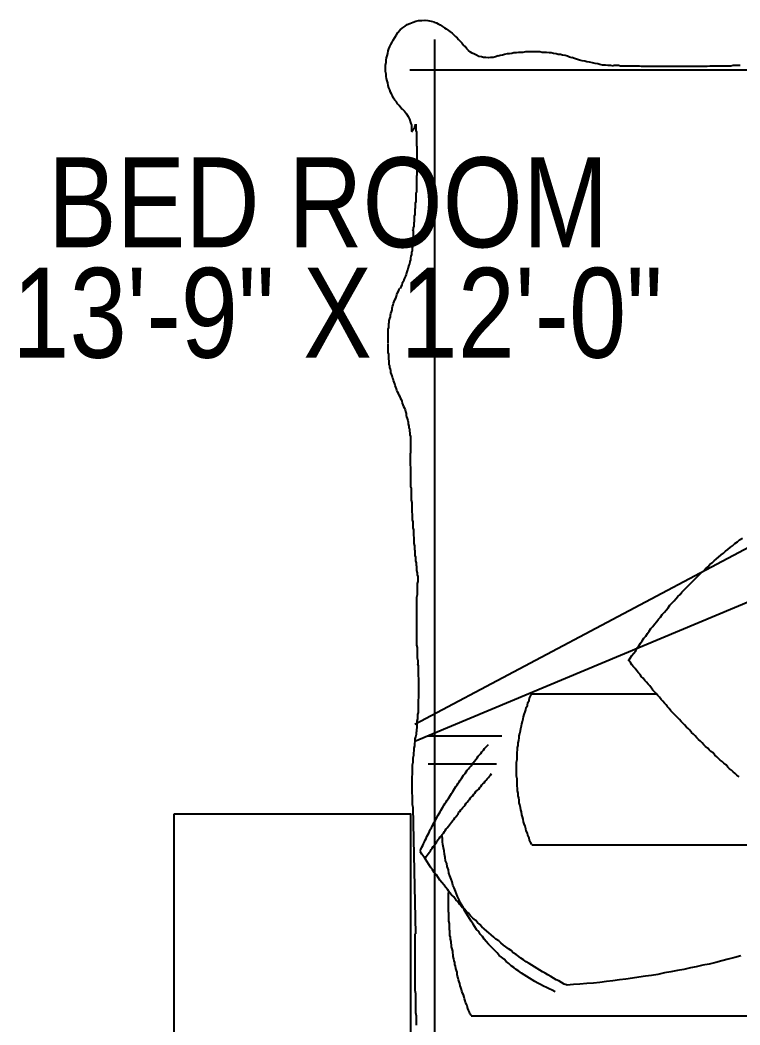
# Model space of a CAD drawing. Extents: x -454308 to 890911, y -14103 to 1343694.
# Drawn here: x 197937.9 to 197992.5, y 661755.1 to 661831.4 of the extents above; entities that cross this region are included whole.
import ezdxf

# ---------------------------------------------------------------- set-up
doc = ezdxf.new("R2010")
doc.units = 0
doc.header["$MEASUREMENT"] = 0
doc.layers.add('FURN', color=250, linetype='Continuous')
doc.layers.add('Text', color=55, linetype='Continuous', lineweight=25)
doc.styles.get("Standard").update_dxf_attribs({"font": 'stylu.ttf', "height": 7})

# ---------------------------------------------------------------- blocks, each defined once
blk = doc.blocks.new('BD')
at = {"layer": 'FURN'}
for points in [[(166042.034, 672824.709), (166059.993, 672824.709), (166059.993, 672806.709), (166042.034, 672806.709), (166042.034, 672824.709)], [(165988.527, 672807.367), (165988.404, 672807.49), (165988.239, 672807.614), (165988.116, 672807.737), (165987.952, 672807.819), (165987.829, 672807.942), (165987.664, 672808.024), (165987.5, 672808.107), (165987.335, 672808.189), (165987.212, 672808.271), (165987.048, 672808.312), (165986.883, 672808.394), (165986.719, 672808.435), (165986.513, 672808.477), (165986.349, 672808.518), (165986.185, 672808.559), (165986.02, 672808.6), (165985.856, 672808.6), (165985.65, 672808.641), (165985.486, 672808.641), (165985.322, 672808.641), (165985.157, 672808.641), (165984.952, 672808.6), (165984.787, 672808.6), (165984.623, 672808.559), (165984.459, 672808.518), (165984.294, 672808.477), (165984.089, 672808.435), (165983.924, 672808.394), (165983.76, 672808.312), (165983.596, 672808.23), (165983.431, 672808.148), (165983.267, 672808.066)], [(165983.267, 672808.066), (165983.061, 672807.942), (165982.856, 672807.819), (165982.692, 672807.696), (165982.486, 672807.531), (165982.363, 672807.367), (165982.198, 672807.161), (165982.075, 672806.997), (165981.993, 672806.792), (165981.911, 672806.545), (165981.829, 672806.34), (165981.787, 672806.134), (165981.787, 672805.887), (165981.746, 672805.641), (165981.787, 672805.435), (165981.829, 672805.189), (165981.87, 672804.942)], [(166006.281, 672808.435), (166006.157, 672808.435), (166006.034, 672808.435), (166005.87, 672808.435), (166005.746, 672808.435), (166005.623, 672808.435), (166005.5, 672808.435), (166005.335, 672808.435), (166005.212, 672808.435), (166005.089, 672808.394), (166004.924, 672808.394), (166004.801, 672808.394), (166004.678, 672808.353), (166004.555, 672808.353), (166004.39, 672808.312), (166004.267, 672808.271), (166004.144, 672808.271), (166004.02, 672808.23), (166003.897, 672808.189), (166003.733, 672808.148), (166003.609, 672808.148), (166003.486, 672808.107), (166003.363, 672808.066), (166003.239, 672808.024), (166003.116, 672807.983), (166002.993, 672807.942), (166002.87, 672807.86), (166002.705, 672807.819), (166002.582, 672807.778), (166002.459, 672807.737), (166002.335, 672807.655), (166002.212, 672807.614), (166002.089, 672807.572)], [(166010.349, 672807.531), (166010.226, 672807.614), (166010.102, 672807.655), (166009.979, 672807.737), (166009.856, 672807.778), (166009.733, 672807.819), (166009.609, 672807.86), (166009.486, 672807.901), (166009.363, 672807.942), (166009.239, 672807.983), (166009.116, 672808.024), (166008.993, 672808.066), (166008.87, 672808.107), (166008.746, 672808.148), (166008.623, 672808.189), (166008.5, 672808.23), (166008.376, 672808.23), (166008.253, 672808.271), (166008.13, 672808.312), (166008.007, 672808.312), (166007.883, 672808.353), (166007.76, 672808.353), (166007.637, 672808.353), (166007.472, 672808.394), (166007.349, 672808.394), (166007.226, 672808.394), (166007.102, 672808.394), (166006.979, 672808.435), (166006.856, 672808.435), (166006.692, 672808.435), (166006.568, 672808.435), (166006.445, 672808.435), (166006.322, 672808.435)], [(165988.486, 672807.367), (165988.65, 672807.203), (165988.856, 672807.038), (165989.061, 672806.915), (165989.267, 672806.833), (165989.513, 672806.751), (165989.719, 672806.668), (165989.965, 672806.668), (165990.212, 672806.668)], [(165997.65, 672806.586), (165997.774, 672806.545), (165997.938, 672806.545), (165998.102, 672806.545), (165998.226, 672806.545), (165998.39, 672806.545), (165998.513, 672806.586), (165998.678, 672806.586), (165998.801, 672806.586), (165998.965, 672806.586), (165999.089, 672806.627), (165999.253, 672806.627), (165999.376, 672806.668), (165999.541, 672806.668), (165999.664, 672806.709), (165999.829, 672806.751), (165999.952, 672806.751), (166000.075, 672806.792), (166000.239, 672806.833), (166000.363, 672806.874), (166000.527, 672806.915), (166000.65, 672806.956), (166000.774, 672806.997), (166000.938, 672807.038), (166001.061, 672807.079), (166001.185, 672807.12), (166001.349, 672807.203), (166001.472, 672807.244), (166001.596, 672807.285), (166001.719, 672807.367), (166001.883, 672807.408), (166002.007, 672807.49), (166002.13, 672807.531)], [(166010.308, 672807.572), (166010.431, 672807.531), (166010.555, 672807.449), (166010.678, 672807.408), (166010.842, 672807.367), (166010.965, 672807.326), (166011.089, 672807.285), (166011.212, 672807.203), (166011.335, 672807.161), (166011.459, 672807.12), (166011.623, 672807.079), (166011.746, 672807.079), (166011.87, 672807.038), (166011.993, 672806.997), (166012.157, 672806.956), (166012.281, 672806.915), (166012.404, 672806.915), (166012.568, 672806.874), (166012.692, 672806.874), (166012.815, 672806.833), (166012.938, 672806.833), (166013.102, 672806.792), (166013.226, 672806.792), (166013.349, 672806.751), (166013.513, 672806.751), (166013.637, 672806.751), (166013.801, 672806.751), (166013.924, 672806.751), (166014.048, 672806.751), (166014.212, 672806.751), (166014.335, 672806.751), (166014.459, 672806.751), (166014.623, 672806.751)], [(165985.527, 672806.792), (165985.527, 672782.216), (165985.527, 672731.627)], [(165989.637, 672806.381), (165989.801, 672806.422), (165989.965, 672806.463), (165990.089, 672806.545), (165990.253, 672806.668)], [(165989.637, 672806.34), (165989.76, 672806.34), (165989.883, 672806.34), (165990.007, 672806.34), (165990.13, 672806.34), (165990.253, 672806.298), (165990.376, 672806.298), (165990.5, 672806.298), (165990.623, 672806.298), (165990.746, 672806.298), (165990.87, 672806.298), (165990.993, 672806.298), (165991.116, 672806.298), (165991.239, 672806.298), (165991.363, 672806.257), (165991.486, 672806.257), (165991.609, 672806.257), (165991.733, 672806.257), (165991.897, 672806.257), (165992.02, 672806.257), (165992.144, 672806.257), (165992.267, 672806.257), (165992.39, 672806.257), (165992.513, 672806.257), (165992.637, 672806.257), (165992.76, 672806.257), (165992.883, 672806.257), (165993.007, 672806.257), (165993.13, 672806.257), (165993.253, 672806.257), (165993.376, 672806.257), (165993.5, 672806.257), (165993.623, 672806.298), (165993.746, 672806.298), (165993.87, 672806.298), (165993.993, 672806.298), (165994.116, 672806.298), (165994.281, 672806.298), (165994.404, 672806.298), (165994.527, 672806.298), (165994.65, 672806.298), (165994.774, 672806.298), (165994.897, 672806.34), (165995.02, 672806.34), (165995.144, 672806.34), (165995.267, 672806.34), (165995.39, 672806.34), (165995.513, 672806.34), (165995.637, 672806.381), (165995.76, 672806.381), (165995.883, 672806.381), (165996.007, 672806.381), (165996.13, 672806.422), (165996.253, 672806.422), (165996.376, 672806.422), (165996.5, 672806.422), (165996.623, 672806.463), (165996.746, 672806.463), (165996.911, 672806.463), (165997.034, 672806.463), (165997.157, 672806.504), (165997.281, 672806.504), (165997.404, 672806.504), (165997.527, 672806.545), (165997.65, 672806.545)], [(166035.212, 672806.422), (166001.596, 672743.052)], [(166036.486, 672806.422), (166009.527, 672741.983)], [(166024.157, 672806.175), (166023.993, 672806.175), (166023.87, 672806.216), (166023.705, 672806.216), (166023.541, 672806.257), (166023.418, 672806.257), (166023.253, 672806.257), (166023.13, 672806.298), (166022.965, 672806.298), (166022.801, 672806.34), (166022.678, 672806.34), (166022.513, 672806.34), (166022.39, 672806.381), (166022.226, 672806.381), (166022.061, 672806.381), (166021.938, 672806.422), (166021.774, 672806.422), (166021.65, 672806.422), (166021.486, 672806.463), (166021.322, 672806.463), (166021.198, 672806.463), (166021.034, 672806.463), (166020.87, 672806.504), (166020.746, 672806.504), (166020.582, 672806.504), (166020.459, 672806.504), (166020.294, 672806.545), (166020.13, 672806.545), (166020.007, 672806.545), (166019.842, 672806.545), (166019.678, 672806.586), (166019.555, 672806.586), (166019.39, 672806.586), (166019.267, 672806.586), (166019.102, 672806.627), (166018.938, 672806.627), (166018.815, 672806.627), (166018.65, 672806.627), (166018.486, 672806.627), (166018.363, 672806.627), (166018.198, 672806.668), (166018.075, 672806.668), (166017.911, 672806.668), (166017.746, 672806.668), (166017.623, 672806.668), (166017.459, 672806.668), (166017.294, 672806.668), (166017.171, 672806.709), (166017.007, 672806.709), (166016.883, 672806.709), (166016.719, 672806.709), (166016.555, 672806.709), (166016.431, 672806.709), (166016.267, 672806.709), (166016.102, 672806.709), (166015.979, 672806.709), (166015.815, 672806.709), (166015.692, 672806.709), (166015.527, 672806.751), (166015.363, 672806.751), (166015.239, 672806.751), (166015.075, 672806.751), (166014.911, 672806.751), (166014.787, 672806.751), (166014.623, 672806.751)], [(166030.609, 672806.175), (166030.404, 672806.175), (166030.198, 672806.216), (166029.993, 672806.216), (166029.787, 672806.216), (166029.582, 672806.216), (166029.376, 672806.216), (166029.212, 672806.257), (166029.007, 672806.257), (166028.801, 672806.257), (166028.596, 672806.257), (166028.39, 672806.257), (166028.185, 672806.257), (166027.979, 672806.257), (166027.774, 672806.257), (166027.568, 672806.257), (166027.363, 672806.257), (166027.157, 672806.257), (166026.952, 672806.257), (166026.787, 672806.257), (166026.582, 672806.257), (166026.376, 672806.257), (166026.171, 672806.257), (166025.965, 672806.257), (166025.76, 672806.257), (166025.555, 672806.257), (166025.349, 672806.216), (166025.144, 672806.216), (166024.938, 672806.216), (166024.733, 672806.216), (166024.527, 672806.216), (166024.363, 672806.175), (166024.157, 672806.175)], [(166030.609, 672806.216), (166030.774, 672806.175), (166030.938, 672806.175), (166031.102, 672806.175), (166031.267, 672806.175), (166031.39, 672806.175), (166031.555, 672806.175), (166031.719, 672806.134), (166031.883, 672806.134), (166032.048, 672806.134), (166032.212, 672806.134), (166032.376, 672806.134), (166032.541, 672806.134), (166032.705, 672806.134), (166032.87, 672806.134), (166033.034, 672806.134), (166033.198, 672806.134), (166033.363, 672806.175), (166033.527, 672806.175), (166033.692, 672806.175), (166033.856, 672806.175), (166034.02, 672806.175), (166034.185, 672806.175), (166034.308, 672806.175), (166034.472, 672806.216), (166034.637, 672806.216), (166034.801, 672806.216), (166034.965, 672806.257), (166035.13, 672806.257), (166035.294, 672806.257), (166035.459, 672806.257), (166035.623, 672806.298), (166035.787, 672806.298)], [(166041.541, 672806.545), (166041.335, 672806.586), (166041.171, 672806.586), (166040.965, 672806.586), (166040.801, 672806.586), (166040.637, 672806.586), (166040.431, 672806.627), (166040.267, 672806.627), (166040.102, 672806.627), (166039.897, 672806.627), (166039.733, 672806.627), (166039.527, 672806.627), (166039.363, 672806.627), (166039.198, 672806.627), (166038.993, 672806.586), (166038.829, 672806.586), (166038.664, 672806.586), (166038.459, 672806.586), (166038.294, 672806.586), (166038.089, 672806.545), (166037.924, 672806.545), (166037.76, 672806.545), (166037.555, 672806.504), (166037.39, 672806.504), (166037.226, 672806.463), (166037.02, 672806.463), (166036.856, 672806.422), (166036.692, 672806.422), (166036.486, 672806.381), (166036.322, 672806.381), (166036.157, 672806.34), (166035.952, 672806.298), (166035.787, 672806.298)], [(166051.116, 672806.34), (166041.541, 672806.545)], [(166058.061, 672806.298), (166057.815, 672806.298), (166057.568, 672806.298), (166057.363, 672806.298), (166057.116, 672806.34), (166056.87, 672806.34), (166056.623, 672806.34), (166056.376, 672806.34), (166056.171, 672806.34), (166055.924, 672806.34), (166055.678, 672806.34), (166055.431, 672806.381), (166055.185, 672806.381), (166054.938, 672806.381), (166054.733, 672806.381), (166054.486, 672806.381), (166054.239, 672806.381), (166053.993, 672806.381), (166053.746, 672806.381), (166053.5, 672806.381), (166053.294, 672806.381), (166053.048, 672806.381), (166052.801, 672806.381), (166052.555, 672806.381), (166052.308, 672806.381), (166052.061, 672806.381), (166051.856, 672806.381), (166051.609, 672806.381), (166051.363, 672806.381), (166051.116, 672806.381)], [(166044.829, 672806.011), (166044.705, 672805.97), (166044.541, 672805.887), (166044.418, 672805.805), (166044.294, 672805.764), (166044.13, 672805.682), (166044.007, 672805.641), (166043.883, 672805.559), (166043.719, 672805.518), (166043.596, 672805.435), (166043.472, 672805.353), (166043.349, 672805.312), (166043.185, 672805.23), (166043.061, 672805.148), (166042.938, 672805.107), (166042.815, 672805.024), (166042.65, 672804.942), (166042.527, 672804.86), (166042.404, 672804.819), (166042.281, 672804.737), (166042.116, 672804.655), (166041.993, 672804.572), (166041.87, 672804.49), (166041.746, 672804.449), (166041.623, 672804.367), (166041.5, 672804.285), (166041.335, 672804.203), (166041.212, 672804.12), (166041.089, 672804.038), (166040.965, 672803.956), (166040.842, 672803.874), (166040.719, 672803.792), (166040.596, 672803.709), (166040.472, 672803.627), (166040.308, 672803.545), (166040.185, 672803.463), (166040.061, 672803.381), (166039.938, 672803.298), (166039.815, 672803.216), (166039.692, 672803.134), (166039.568, 672803.052), (166039.445, 672802.97), (166039.322, 672802.887), (166039.198, 672802.805), (166039.075, 672802.723), (166038.952, 672802.6), (166038.829, 672802.518), (166038.705, 672802.435), (166038.582, 672802.353), (166038.5, 672802.271), (166038.376, 672802.148), (166038.253, 672802.066), (166038.13, 672801.983), (166038.007, 672801.901), (166037.883, 672801.778), (166037.76, 672801.696), (166037.637, 672801.614), (166037.513, 672801.49), (166037.431, 672801.408), (166037.308, 672801.326), (166037.185, 672801.203), (166037.061, 672801.12), (166036.938, 672801.038), (166036.856, 672800.915), (166036.733, 672800.833)], [(166045.445, 672805.682), (166045.363, 672805.6), (166045.239, 672805.559), (166045.157, 672805.477), (166045.034, 672805.394), (166044.911, 672805.312), (166044.829, 672805.23), (166044.705, 672805.189), (166044.623, 672805.107), (166044.5, 672805.024), (166044.418, 672804.942), (166044.294, 672804.86), (166044.212, 672804.778), (166044.089, 672804.737), (166043.965, 672804.655), (166043.883, 672804.572), (166043.76, 672804.49), (166043.678, 672804.408), (166043.555, 672804.326), (166043.472, 672804.244), (166043.349, 672804.161), (166043.267, 672804.12), (166043.144, 672804.038), (166043.061, 672803.956), (166042.938, 672803.874), (166042.856, 672803.792), (166042.733, 672803.709), (166042.65, 672803.627), (166042.527, 672803.545), (166042.445, 672803.463), (166042.322, 672803.381), (166042.239, 672803.298), (166042.116, 672803.216), (166042.034, 672803.134), (166041.911, 672803.093), (166041.829, 672803.011), (166041.705, 672802.929), (166041.623, 672802.846), (166041.541, 672802.764), (166041.418, 672802.682), (166041.335, 672802.6), (166041.212, 672802.518), (166041.13, 672802.435), (166041.007, 672802.353), (166040.924, 672802.271), (166040.801, 672802.189), (166040.719, 672802.107), (166040.637, 672802.024), (166040.513, 672801.942), (166040.431, 672801.86), (166040.308, 672801.778), (166040.226, 672801.696), (166040.144, 672801.572), (166040.02, 672801.49), (166039.938, 672801.408), (166039.815, 672801.326), (166039.733, 672801.244), (166039.65, 672801.161), (166039.527, 672801.079), (166039.445, 672800.997), (166039.363, 672800.915), (166039.239, 672800.833), (166039.157, 672800.751), (166039.075, 672800.668), (166038.952, 672800.586)], [(166055.02, 672794.833), (166054.938, 672795.079), (166054.815, 672795.285), (166054.692, 672795.49), (166054.609, 672795.696), (166054.486, 672795.901), (166054.363, 672796.107), (166054.239, 672796.312), (166054.116, 672796.518), (166053.993, 672796.723), (166053.87, 672796.929), (166053.746, 672797.134), (166053.623, 672797.34), (166053.5, 672797.545), (166053.376, 672797.751), (166053.253, 672797.956), (166053.089, 672798.161), (166052.965, 672798.367), (166052.842, 672798.531), (166052.678, 672798.737), (166052.555, 672798.942), (166052.39, 672799.107), (166052.267, 672799.312), (166052.102, 672799.518), (166051.979, 672799.682), (166051.815, 672799.887), (166051.65, 672800.052), (166051.527, 672800.257), (166051.363, 672800.422), (166051.198, 672800.627), (166051.034, 672800.792), (166050.911, 672800.956), (166050.746, 672801.161), (166050.582, 672801.326), (166050.418, 672801.49), (166050.253, 672801.655), (166050.089, 672801.819), (166049.924, 672802.024), (166049.76, 672802.189), (166049.555, 672802.353), (166049.39, 672802.518), (166049.226, 672802.682), (166049.061, 672802.846), (166048.897, 672803.011), (166048.692, 672803.134), (166048.527, 672803.298), (166048.322, 672803.463), (166048.157, 672803.627), (166047.993, 672803.792), (166047.787, 672803.915), (166047.582, 672804.079), (166047.418, 672804.203), (166047.212, 672804.367), (166047.048, 672804.531), (166046.842, 672804.655), (166046.637, 672804.778), (166046.472, 672804.942), (166046.267, 672805.066), (166046.061, 672805.23), (166045.856, 672805.353), (166045.65, 672805.477), (166045.445, 672805.6), (166045.281, 672805.723), (166045.075, 672805.887), (166044.87, 672806.011)], [(165981.911, 672804.942), (165981.952, 672804.778), (165982.034, 672804.655), (165982.116, 672804.49), (165982.239, 672804.326), (165982.322, 672804.161), (165982.404, 672804.038), (165982.527, 672803.874), (165982.609, 672803.751), (165982.733, 672803.586), (165982.856, 672803.463), (165982.979, 672803.34), (165983.102, 672803.216), (165983.226, 672803.093), (165983.349, 672802.97), (165983.472, 672802.846), (165983.637, 672802.723)], [(166059.294, 672804.901), (165983.226, 672804.901)], [(166036.075, 672805.394), (166036.075, 672799.805)], [(166038.212, 672805.394), (166038.212, 672800.216)], [(166055.513, 672795.778), (166055.39, 672795.983), (166055.308, 672796.23), (166055.185, 672796.435), (166055.102, 672796.641), (166054.979, 672796.887), (166054.856, 672797.093), (166054.733, 672797.298), (166054.609, 672797.504), (166054.486, 672797.709), (166054.363, 672797.915), (166054.239, 672798.12), (166054.116, 672798.326), (166053.952, 672798.531), (166053.829, 672798.737), (166053.664, 672798.901), (166053.541, 672799.107), (166053.376, 672799.271), (166053.212, 672799.477), (166053.048, 672799.641), (166052.883, 672799.846), (166052.76, 672800.011), (166052.555, 672800.175), (166052.39, 672800.34), (166052.226, 672800.504), (166052.061, 672800.668), (166051.897, 672800.833), (166051.692, 672800.997), (166051.527, 672801.161), (166051.322, 672801.285), (166051.157, 672801.449), (166050.952, 672801.572), (166050.787, 672801.737), (166050.582, 672801.86), (166050.376, 672801.983), (166050.171, 672802.148), (166049.965, 672802.271), (166049.76, 672802.394), (166049.555, 672802.518), (166049.349, 672802.641), (166049.144, 672802.723), (166048.938, 672802.846), (166048.733, 672802.97), (166048.527, 672803.052), (166048.281, 672803.175), (166048.075, 672803.257), (166047.87, 672803.34), (166047.623, 672803.422), (166047.418, 672803.545), (166047.171, 672803.586), (166046.965, 672803.668), (166046.719, 672803.751), (166046.513, 672803.833), (166046.267, 672803.874), (166046.02, 672803.956), (166045.774, 672803.997), (166045.568, 672804.079), (166045.322, 672804.12), (166045.075, 672804.161), (166044.829, 672804.203), (166044.582, 672804.244), (166044.335, 672804.285), (166044.13, 672804.326), (166043.883, 672804.326), (166043.637, 672804.367)], [(166057.322, 672802.148), (166057.198, 672802.23), (166057.075, 672802.271), (166056.911, 672802.353), (166056.787, 672802.394), (166056.623, 672802.435), (166056.5, 672802.477), (166056.335, 672802.559), (166056.212, 672802.6), (166056.048, 672802.641), (166055.924, 672802.682), (166055.76, 672802.723), (166055.637, 672802.805), (166055.472, 672802.846), (166055.349, 672802.887), (166055.185, 672802.929), (166055.061, 672802.97), (166054.897, 672803.011), (166054.774, 672803.052), (166054.609, 672803.093), (166054.486, 672803.134), (166054.322, 672803.175), (166054.198, 672803.216), (166054.034, 672803.216), (166053.911, 672803.257), (166053.746, 672803.298), (166053.582, 672803.34), (166053.459, 672803.381), (166053.294, 672803.381), (166053.171, 672803.422), (166053.007, 672803.463), (166052.842, 672803.504), (166052.719, 672803.504), (166052.555, 672803.545), (166052.431, 672803.545), (166052.267, 672803.586), (166052.102, 672803.627), (166051.979, 672803.627), (166051.815, 672803.668), (166051.692, 672803.668), (166051.527, 672803.709), (166051.363, 672803.709), (166051.239, 672803.751), (166051.075, 672803.751), (166050.911, 672803.751), (166050.787, 672803.792), (166050.623, 672803.792), (166050.459, 672803.792), (166050.335, 672803.792), (166050.171, 672803.833), (166050.007, 672803.833), (166049.883, 672803.833), (166049.719, 672803.833), (166049.555, 672803.833), (166049.431, 672803.874), (166049.267, 672803.874), (166049.102, 672803.874), (166048.979, 672803.874), (166048.815, 672803.874), (166048.65, 672803.874), (166048.527, 672803.874), (166048.363, 672803.874), (166048.198, 672803.874), (166048.075, 672803.874), (166047.911, 672803.833)], [(165984.459, 672800.093), (165984.541, 672800.298), (165984.582, 672800.463), (165984.582, 672800.668), (165984.623, 672800.833), (165984.582, 672801.038), (165984.582, 672801.203), (165984.541, 672801.367), (165984.5, 672801.572), (165984.418, 672801.737), (165984.335, 672801.901), (165984.253, 672802.066), (165984.171, 672802.189), (165984.048, 672802.353), (165983.924, 672802.477), (165983.76, 672802.6), (165983.637, 672802.723)], [(166057.363, 672734.915), (166057.363, 672802.148)], [(165984.459, 672800.093), (165984.418, 672799.929), (165984.376, 672799.764), (165984.335, 672799.6), (165984.294, 672799.394), (165984.294, 672799.23), (165984.253, 672799.066), (165984.212, 672798.901), (165984.212, 672798.696), (165984.171, 672798.531), (165984.171, 672798.367), (165984.171, 672798.203), (165984.13, 672797.997), (165984.13, 672797.833), (165984.13, 672797.668), (165984.13, 672797.463), (165984.13, 672797.298), (165984.13, 672797.134), (165984.13, 672796.929), (165984.171, 672796.764), (165984.171, 672796.6), (165984.171, 672796.435), (165984.212, 672796.23), (165984.212, 672796.066), (165984.253, 672795.901), (165984.294, 672795.696), (165984.335, 672795.531), (165984.335, 672795.367), (165984.376, 672795.203), (165984.418, 672794.997), (165984.459, 672794.833), (165984.541, 672794.668), (165984.582, 672794.504)], [(166044.335, 672797.545), (166044.171, 672797.627), (166044.007, 672797.709), (166043.842, 672797.751), (166043.637, 672797.833), (166043.472, 672797.874), (166043.308, 672797.956), (166043.144, 672797.997), (166042.938, 672798.038), (166042.774, 672798.12), (166042.609, 672798.161), (166042.404, 672798.203), (166042.239, 672798.244), (166042.075, 672798.285), (166041.87, 672798.326), (166041.705, 672798.367), (166041.541, 672798.408), (166041.335, 672798.449), (166041.171, 672798.49), (166040.965, 672798.49), (166040.801, 672798.531), (166040.637, 672798.572), (166040.431, 672798.572), (166040.267, 672798.614), (166040.061, 672798.614), (166039.897, 672798.655), (166039.733, 672798.655), (166039.527, 672798.655), (166039.363, 672798.655), (166039.157, 672798.696), (166038.993, 672798.696), (166038.787, 672798.696), (166038.623, 672798.696), (166038.418, 672798.696), (166038.253, 672798.696), (166038.089, 672798.696), (166037.883, 672798.655), (166037.719, 672798.655), (166037.513, 672798.655), (166037.349, 672798.655), (166037.144, 672798.614), (166036.979, 672798.614), (166036.815, 672798.572), (166036.609, 672798.572), (166036.445, 672798.531), (166036.239, 672798.49), (166036.075, 672798.49), (166035.911, 672798.449), (166035.705, 672798.408), (166035.541, 672798.367), (166035.335, 672798.326), (166035.171, 672798.285), (166035.007, 672798.244), (166034.801, 672798.203), (166034.637, 672798.161), (166034.472, 672798.12), (166034.267, 672798.038), (166034.102, 672797.997), (166033.938, 672797.956), (166033.774, 672797.874), (166033.568, 672797.833), (166033.404, 672797.751), (166033.239, 672797.709), (166033.075, 672797.627), (166032.87, 672797.545)], [(166032.911, 672797.545), (166032.911, 672788.093)], [(166044.376, 672770.545), (166044.376, 672797.545)], [(166052.801, 672781.682), (166052.924, 672782.134), (166053.048, 672782.627), (166053.171, 672783.12), (166053.294, 672783.572), (166053.418, 672784.066), (166053.5, 672784.559), (166053.623, 672785.052), (166053.705, 672785.504), (166053.829, 672785.997), (166053.911, 672786.49), (166053.993, 672786.983), (166054.075, 672787.477), (166054.198, 672787.97), (166054.281, 672788.463), (166054.322, 672788.915), (166054.404, 672789.408), (166054.486, 672789.901), (166054.568, 672790.394), (166054.609, 672790.887), (166054.692, 672791.381), (166054.733, 672791.874), (166054.815, 672792.367), (166054.856, 672792.86), (166054.897, 672793.353), (166054.938, 672793.887), (166054.979, 672794.381), (166055.02, 672794.874)], [(165985.239, 672791.34), (165985.198, 672791.545), (165985.198, 672791.751), (165985.157, 672791.956), (165985.157, 672792.161), (165985.116, 672792.367), (165985.075, 672792.531), (165985.034, 672792.737), (165984.993, 672792.942), (165984.952, 672793.148), (165984.911, 672793.353), (165984.87, 672793.518), (165984.829, 672793.723), (165984.787, 672793.929), (165984.705, 672794.134), (165984.664, 672794.298), (165984.582, 672794.504)], [(165985.198, 672781.723), (165985.198, 672781.929), (165985.198, 672782.093), (165985.198, 672782.257), (165985.239, 672782.422), (165985.239, 672782.627), (165985.239, 672782.792), (165985.239, 672782.956), (165985.239, 672783.161), (165985.239, 672783.326), (165985.239, 672783.49), (165985.239, 672783.696), (165985.239, 672783.86), (165985.239, 672784.024), (165985.281, 672784.23), (165985.281, 672784.394), (165985.281, 672784.559), (165985.281, 672784.764), (165985.281, 672784.929), (165985.281, 672785.093), (165985.281, 672785.298), (165985.281, 672785.463), (165985.281, 672785.627), (165985.281, 672785.833), (165985.281, 672785.997), (165985.281, 672786.161), (165985.281, 672786.367), (165985.281, 672786.531), (165985.281, 672786.696), (165985.281, 672786.901), (165985.281, 672787.066), (165985.281, 672787.23), (165985.281, 672787.435), (165985.281, 672787.6), (165985.281, 672787.764), (165985.281, 672787.97), (165985.281, 672788.134), (165985.281, 672788.298), (165985.281, 672788.504), (165985.281, 672788.668), (165985.281, 672788.833), (165985.281, 672789.038), (165985.281, 672789.203), (165985.239, 672789.367), (165985.239, 672789.572), (165985.239, 672789.737), (165985.239, 672789.901), (165985.239, 672790.107), (165985.239, 672790.271), (165985.239, 672790.435), (165985.239, 672790.641), (165985.239, 672790.805), (165985.198, 672790.97), (165985.198, 672791.175), (165985.198, 672791.34)], [(166030.404, 672790.189), (166030.198, 672790.066), (166029.993, 672789.942), (166029.829, 672789.819), (166029.623, 672789.655), (166029.418, 672789.531), (166029.253, 672789.408), (166029.048, 672789.285), (166028.883, 672789.161), (166028.678, 672789.038), (166028.513, 672788.874), (166028.308, 672788.751), (166028.144, 672788.627), (166027.938, 672788.504), (166027.774, 672788.34), (166027.609, 672788.216), (166027.404, 672788.052), (166027.239, 672787.929), (166027.075, 672787.764), (166026.87, 672787.641), (166026.705, 672787.477), (166026.541, 672787.353), (166026.376, 672787.189), (166026.171, 672787.066), (166026.007, 672786.901), (166025.842, 672786.737), (166025.678, 672786.614), (166025.513, 672786.449), (166025.349, 672786.285), (166025.185, 672786.161), (166025.02, 672785.997), (166024.856, 672785.833), (166024.692, 672785.668), (166024.527, 672785.504), (166024.363, 672785.34), (166024.198, 672785.175), (166024.034, 672785.011), (166023.87, 672784.846), (166023.705, 672784.682), (166023.582, 672784.518), (166023.418, 672784.353), (166023.253, 672784.189), (166023.089, 672784.024), (166022.965, 672783.86), (166022.801, 672783.696), (166022.637, 672783.531), (166022.513, 672783.367), (166022.349, 672783.161), (166022.226, 672782.997), (166022.061, 672782.833), (166021.938, 672782.668), (166021.774, 672782.463), (166021.65, 672782.298), (166021.486, 672782.134), (166021.363, 672781.929), (166021.198, 672781.764), (166021.075, 672781.559)], [(166039.198, 672781.805), (166039.075, 672781.97), (166038.952, 672782.093), (166038.829, 672782.257), (166038.705, 672782.381), (166038.582, 672782.545), (166038.459, 672782.668), (166038.294, 672782.792), (166038.171, 672782.956), (166038.048, 672783.079), (166037.924, 672783.244), (166037.801, 672783.367), (166037.678, 672783.49), (166037.555, 672783.655), (166037.39, 672783.778), (166037.267, 672783.942), (166037.144, 672784.066), (166037.02, 672784.189), (166036.897, 672784.353), (166036.774, 672784.477), (166036.609, 672784.6), (166036.486, 672784.723), (166036.363, 672784.887), (166036.239, 672785.011), (166036.075, 672785.134), (166035.952, 672785.257), (166035.829, 672785.422), (166035.664, 672785.545), (166035.541, 672785.668), (166035.418, 672785.792), (166035.253, 672785.956), (166035.13, 672786.079), (166035.007, 672786.203), (166034.842, 672786.326), (166034.719, 672786.449), (166034.596, 672786.572), (166034.431, 672786.737), (166034.308, 672786.86), (166034.185, 672786.983), (166034.02, 672787.107), (166033.897, 672787.23), (166033.733, 672787.353), (166033.609, 672787.477), (166033.445, 672787.6), (166033.322, 672787.723), (166033.157, 672787.846), (166033.034, 672787.97), (166032.87, 672788.093), (166032.746, 672788.216), (166032.623, 672788.34), (166032.459, 672788.463), (166032.294, 672788.586), (166032.171, 672788.709), (166032.007, 672788.833), (166031.883, 672788.956), (166031.719, 672789.079), (166031.596, 672789.203), (166031.431, 672789.326), (166031.308, 672789.449), (166031.144, 672789.572), (166030.979, 672789.696), (166030.856, 672789.819), (166030.692, 672789.942), (166030.568, 672790.024), (166030.404, 672790.148)]]:
    blk.add_lwpolyline(points, dxfattribs=at)

msp = doc.modelspace()

# ---------------------------------------------------------------- block references
at = {"layer": 'Text', "xscale": -1, "rotation": 90}
msp.add_blockref('BD', (870774.24, 827813.156), dxfattribs=at)

# ---------------------------------------------------------------- texts
at = {"layer": 'Text', "char_height": 6.82192, "attachment_point": 4}
for s, insert, width in [('{\\fArial Narrow|b0|i0|c1|p15;BED ROOM}', (197939.979, 661817.526), 55.60274), ('{\\fArial Narrow|b0|i0|c0|p15;13\'-9" X 12\'-0"}', (197937.266, 661809.142), 104.30137)]:
    msp.add_mtext(s, dxfattribs=dict(at, insert=insert, width=width))

doc.saveas('drawing.dxf')
